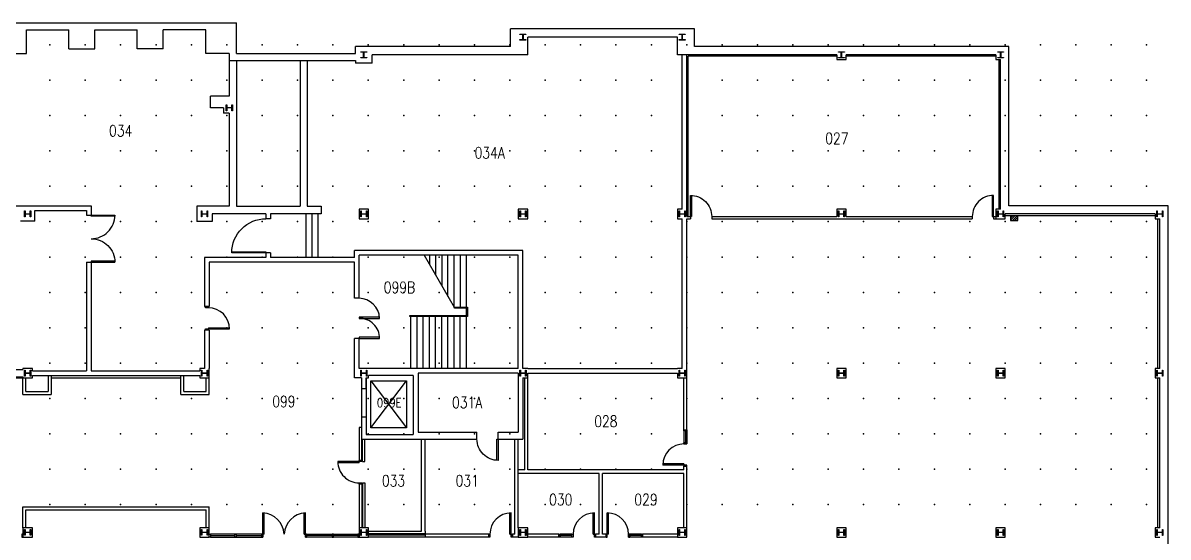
# Model space of a CAD drawing. Header units: millimetres. Extents: x 15 to 310, y 29 to 228.
# Drawn here: x 150.7 to 309.5, y 124.7 to 196 of the extents above; entities that cross this region are included whole.
import ezdxf

# ---------------------------------------------------------------- set-up
doc = ezdxf.new("R2010")
doc.units = ezdxf.units.MM
for name, color, linetype in [('A-DOOR', 2, 'Continuous'), ('A-FLOR-IDEN', 202, 'Continuous'), ('A-FLOR-STRS', 1, 'Continuous'), ('A-GLAZ', 5, 'Continuous'), ('A-WALL', 7, 'Continuous'), ('ROOM PLINE', 50, 'Continuous')]:
    doc.layers.add(name, color=color, linetype=linetype)
doc.styles.add('RomanS', font='romans.shx', dxfattribs={"width": 0.8})

# ---------------------------------------------------------------- blocks, each defined once
blk = doc.blocks.new('*U5')
blk.add_point((0, 0))
blk = doc.blocks.new('*U6')
at = {"color": 0, "linetype": 'ByBlock', "lineweight": -2, "transparency": 16777216}
for p in [(132.462, 156.992), (137.368, 156.992), (142.274, 156.992), (147.18, 156.992), (152.086, 156.992), (156.992, 156.992), (161.898, 156.992), (166.804, 156.992), (171.71, 156.992), (176.616, 156.992), (181.522, 156.992), (186.428, 156.992), (191.334, 156.992), (196.24, 156.992), (201.146, 156.992), (206.052, 156.992), (210.958, 156.992), (215.864, 156.992), (220.77, 156.992), (225.676, 156.992), (230.582, 156.992), (235.488, 156.992), (240.394, 156.992), (245.3, 156.992), (250.206, 156.992), (255.112, 156.992), (260.018, 156.992), (264.924, 156.992), (269.83, 156.992), (274.736, 156.992), (279.642, 156.992), (284.548, 156.992), (132.462, 152.086), (137.368, 152.086), (142.274, 152.086), (147.18, 152.086), (152.086, 152.086), (156.992, 152.086), (161.898, 152.086), (166.804, 152.086), (171.71, 152.086), (176.616, 152.086), (181.522, 152.086), (186.428, 152.086), (191.334, 152.086), (196.24, 152.086), (201.146, 152.086), (206.052, 152.086), (210.958, 152.086), (215.864, 152.086), (220.77, 152.086), (225.676, 152.086), (230.582, 152.086), (235.488, 152.086), (240.394, 152.086), (245.3, 152.086), (250.206, 152.086), (255.112, 152.086), (260.018, 152.086), (264.924, 152.086), (269.83, 152.086), (274.736, 152.086), (279.642, 152.086), (284.548, 152.086), (132.462, 147.18), (137.368, 147.18), (142.274, 147.18), (147.18, 147.18), (152.086, 147.18), (156.992, 147.18), (161.898, 147.18), (166.804, 147.18), (171.71, 147.18), (176.616, 147.18), (181.522, 147.18), (186.428, 147.18), (191.334, 147.18), (196.24, 147.18), (201.146, 147.18), (206.052, 147.18), (210.958, 147.18), (215.864, 147.18), (220.77, 147.18), (225.676, 147.18), (230.582, 147.18), (235.488, 147.18), (240.394, 147.18), (245.3, 147.18), (250.206, 147.18), (255.112, 147.18), (260.018, 147.18), (264.924, 147.18), (269.83, 147.18), (274.736, 147.18), (279.642, 147.18), (284.548, 147.18), (132.462, 142.274), (137.368, 142.274), (142.274, 142.274), (147.18, 142.274), (152.086, 142.274), (156.992, 142.274), (161.898, 142.274), (166.804, 142.274), (171.71, 142.274), (176.616, 142.274), (181.522, 142.274), (186.428, 142.274), (191.334, 142.274), (196.24, 142.274), (201.146, 142.274), (206.052, 142.274), (210.958, 142.274), (215.864, 142.274), (220.77, 142.274), (225.676, 142.274), (230.582, 142.274), (235.488, 142.274), (240.394, 142.274), (245.3, 142.274), (250.206, 142.274), (255.112, 142.274), (260.018, 142.274), (264.924, 142.274), (269.83, 142.274), (274.736, 142.274), (279.642, 142.274), (284.548, 142.274), (132.462, 137.368), (137.368, 137.368), (142.274, 137.368), (147.18, 137.368), (152.086, 137.368), (156.992, 137.368), (161.898, 137.368), (166.804, 137.368), (171.71, 137.368), (176.616, 137.368), (181.522, 137.368), (186.428, 137.368), (191.334, 137.368), (196.24, 137.368), (201.146, 137.368), (206.052, 137.368), (210.958, 137.368), (215.864, 137.368), (220.77, 137.368), (225.676, 137.368), (230.582, 137.368), (235.488, 137.368), (240.394, 137.368), (245.3, 137.368), (250.206, 137.368), (255.112, 137.368), (260.018, 137.368), (264.924, 137.368), (269.83, 137.368), (274.736, 137.368), (279.642, 137.368), (284.548, 137.368), (132.462, 132.462), (137.368, 132.462), (142.274, 132.462), (147.18, 132.462), (152.086, 132.462), (156.992, 132.462), (161.898, 132.462), (166.804, 132.462), (171.71, 132.462), (176.616, 132.462), (181.522, 132.462), (186.428, 132.462), (191.334, 132.462), (196.24, 132.462), (201.146, 132.462), (206.052, 132.462), (210.958, 132.462), (215.864, 132.462), (220.77, 132.462), (225.676, 132.462), (230.582, 132.462), (235.488, 132.462), (240.394, 132.462), (245.3, 132.462), (250.206, 132.462), (255.112, 132.462), (260.018, 132.462), (264.924, 132.462), (269.83, 132.462), (274.736, 132.462), (279.642, 132.462), (284.548, 132.462), (132.462, 127.556), (137.368, 127.556), (142.274, 127.556), (147.18, 127.556), (152.086, 127.556), (156.992, 127.556), (161.898, 127.556), (166.804, 127.556), (171.71, 127.556), (176.616, 127.556), (181.522, 127.556), (186.428, 127.556), (191.334, 127.556), (196.24, 127.556), (201.146, 127.556), (206.052, 127.556), (210.958, 127.556), (215.864, 127.556), (220.77, 127.556), (225.676, 127.556), (230.582, 127.556), (235.488, 127.556), (240.394, 127.556), (245.3, 127.556), (250.206, 127.556), (255.112, 127.556), (260.018, 127.556), (264.924, 127.556), (269.83, 127.556), (274.736, 127.556), (279.642, 127.556), (284.548, 127.556), (132.462, 122.65), (137.368, 122.65), (142.274, 122.65), (147.18, 122.65), (152.086, 122.65), (156.992, 122.65), (161.898, 122.65), (166.804, 122.65), (171.71, 122.65), (176.616, 122.65), (181.522, 122.65), (186.428, 122.65), (191.334, 122.65), (196.24, 122.65), (201.146, 122.65), (206.052, 122.65), (210.958, 122.65), (215.864, 122.65), (220.77, 122.65), (225.676, 122.65), (230.582, 122.65), (235.488, 122.65), (240.394, 122.65), (245.3, 122.65), (250.206, 122.65), (255.112, 122.65), (260.018, 122.65), (264.924, 122.65), (269.83, 122.65), (274.736, 122.65), (279.642, 122.65), (284.548, 122.65), (132.462, 117.744), (137.368, 117.744), (142.274, 117.744), (147.18, 117.744), (152.086, 117.744), (156.992, 117.744), (161.898, 117.744), (166.804, 117.744), (171.71, 117.744), (176.616, 117.744), (181.522, 117.744), (186.428, 117.744), (191.334, 117.744), (196.24, 117.744), (201.146, 117.744), (206.052, 117.744), (210.958, 117.744), (215.864, 117.744), (220.77, 117.744), (225.676, 117.744), (230.582, 117.744), (235.488, 117.744), (240.394, 117.744), (245.3, 117.744), (250.206, 117.744), (255.112, 117.744), (260.018, 117.744), (264.924, 117.744), (269.83, 117.744), (274.736, 117.744), (279.642, 117.744), (284.548, 117.744), (132.462, 112.838), (137.368, 112.838), (142.274, 112.838), (147.18, 112.838), (152.086, 112.838), (156.992, 112.838), (161.898, 112.838), (166.804, 112.838), (171.71, 112.838), (176.616, 112.838), (181.522, 112.838), (186.428, 112.838), (191.334, 112.838), (196.24, 112.838), (201.146, 112.838), (206.052, 112.838), (210.958, 112.838), (215.864, 112.838), (220.77, 112.838), (225.676, 112.838), (230.582, 112.838), (235.488, 112.838), (240.394, 112.838), (245.3, 112.838), (250.206, 112.838), (255.112, 112.838), (260.018, 112.838), (264.924, 112.838), (269.83, 112.838), (274.736, 112.838), (279.642, 112.838), (284.548, 112.838), (132.462, 107.932), (137.368, 107.932), (142.274, 107.932), (147.18, 107.932), (152.086, 107.932), (156.992, 107.932), (161.898, 107.932), (166.804, 107.932), (171.71, 107.932), (176.616, 107.932), (181.522, 107.932), (186.428, 107.932), (191.334, 107.932), (196.24, 107.932), (201.146, 107.932), (206.052, 107.932), (210.958, 107.932), (215.864, 107.932), (220.77, 107.932), (225.676, 107.932), (230.582, 107.932), (235.488, 107.932), (240.394, 107.932), (245.3, 107.932), (250.206, 107.932), (255.112, 107.932), (260.018, 107.932), (264.924, 107.932), (269.83, 107.932), (274.736, 107.932), (279.642, 107.932), (284.548, 107.932), (132.462, 103.026), (137.368, 103.026), (142.274, 103.026), (147.18, 103.026), (152.086, 103.026), (156.992, 103.026), (161.898, 103.026), (166.804, 103.026), (171.71, 103.026), (176.616, 103.026), (181.522, 103.026), (186.428, 103.026), (191.334, 103.026), (196.24, 103.026), (201.146, 103.026), (206.052, 103.026), (210.958, 103.026), (215.864, 103.026), (220.77, 103.026), (225.676, 103.026), (230.582, 103.026), (235.488, 103.026), (240.394, 103.026), (245.3, 103.026), (250.206, 103.026), (255.112, 103.026), (260.018, 103.026), (264.924, 103.026), (269.83, 103.026), (274.736, 103.026), (279.642, 103.026), (284.548, 103.026), (132.462, 98.12), (137.368, 98.12), (142.274, 98.12), (147.18, 98.12), (152.086, 98.12), (156.992, 98.12), (161.898, 98.12), (166.804, 98.12), (171.71, 98.12), (176.616, 98.12), (181.522, 98.12), (186.428, 98.12), (191.334, 98.12), (196.24, 98.12), (201.146, 98.12), (206.052, 98.12), (210.958, 98.12), (215.864, 98.12), (220.77, 98.12), (225.676, 98.12), (230.582, 98.12), (235.488, 98.12), (240.394, 98.12), (245.3, 98.12), (250.206, 98.12), (255.112, 98.12), (260.018, 98.12), (264.924, 98.12), (269.83, 98.12), (274.736, 98.12), (279.642, 98.12), (284.548, 98.12), (132.462, 93.214), (137.368, 93.214), (142.274, 93.214), (147.18, 93.214), (152.086, 93.214), (156.992, 93.214), (161.898, 93.214), (166.804, 93.214), (171.71, 93.214), (176.616, 93.214), (181.522, 93.214), (186.428, 93.214), (191.334, 93.214), (196.24, 93.214), (201.146, 93.214), (206.052, 93.214), (210.958, 93.214), (215.864, 93.214), (220.77, 93.214), (225.676, 93.214), (230.582, 93.214), (235.488, 93.214), (240.394, 93.214), (245.3, 93.214), (250.206, 93.214), (255.112, 93.214), (260.018, 93.214), (264.924, 93.214), (269.83, 93.214), (274.736, 93.214), (279.642, 93.214), (284.548, 93.214)]:
    blk.add_blockref('*U5', p, dxfattribs=at)

msp = doc.modelspace()

# ---------------------------------------------------------------- hatches: boundary and pattern name
at = {"layer": 'A-WALL'}
h = msp.add_hatch(dxfattribs=at)
h.set_pattern_fill('ANSI31', color=256, scale=1.63548, style=0)
h.set_pattern_definition([(45, (18.90843, -17.74527), (-0.14455737, 0.14455737), [])])
h.paths.add_polyline_path([(288.68, 168.6), (288.68, 169.25), (287.7, 169.25), (287.7, 168.6)])

# ---------------------------------------------------------------- linework, layer by layer
at = {"layer": 'A-DOOR', "linetype": 'Continuous'}
for p, q in [((163.49, 169.34), (163.49, 169.18)), ((163.49, 162.8), (163.49, 162.97))]:
    msp.add_line(p, q, dxfattribs=at)
at = {"layer": 'A-DOOR'}
for p, q in [((176.45, 153.73), (179.39, 153.73)), ((176.45, 153.73), (176.45, 153.56)), ((176.45, 153.56), (179.39, 153.56)), ((197.34, 135.16), (194.4, 135.16)), ((197.34, 135), (194.4, 135)), ((197.34, 135), (197.34, 135.16)), ((242.4, 134.84), (239.45, 134.84)), ((242.4, 134.67), (239.45, 134.67)), ((242.4, 134.84), (242.4, 134.67)), ((184.01, 125.1), (184.01, 128.05)), ((184.17, 125.1), (184.17, 128.05)), ((189.73, 125.1), (189.73, 128.05)), ((189.9, 125.1), (189.9, 128.05)), ((218.27, 125.1), (218.27, 128.05)), ((218.44, 125.1), (218.44, 128.05)), ((229.8, 125.1), (229.8, 128.05)), ((229.97, 125.1), (229.97, 128.05)), ((231.77, 125.1), (231.77, 128.05)), ((231.93, 125.1), (231.93, 128.05)), ((184.17, 125.1), (184.01, 125.1)), ((189.73, 125.1), (189.9, 125.1)), ((218.27, 125.1), (218.44, 125.1)), ((229.8, 125.1), (229.97, 125.1)), ((231.93, 125.1), (231.77, 125.1))]:
    msp.add_line(p, q, dxfattribs=at)
for points in [[(243.46, 172.09), (243.46, 169.15), (243.3, 169.15), (243.3, 172.09, -0.414648), (246.24, 169.15, -0.414648)], [(285.16, 172.09), (285.16, 169.15), (285.33, 169.15), (285.33, 172.09, 0.4143), (282.38, 169.15, 0.4143)], [(179.68, 164.27), (184.42, 164.27), (184.42, 164.11), (179.68, 164.11, -0.4143), (184.42, 168.85, -0.4143)], [(200.2, 155.2), (197.34, 155.2), (197.34, 155.03), (200.2, 155.03, 0.392251), (197.34, 157.81, 0.4143)], [(200.2, 152.42), (197.34, 152.42), (197.34, 152.25), (200.2, 152.25, 0.420524), (197.34, 155.03, 0.4143)], [(216.47, 135.33), (216.47, 138.27), (216.64, 138.27), (216.64, 135.33, -0.4143), (213.69, 138.27, -0.4143)]]:
    msp.add_lwpolyline(points, format="xyb", dxfattribs=at)
at = {"layer": 'A-DOOR', "flags": 128}
for points in [[(163.49, 169.18), (160.21, 169.18), (160.21, 169.34), (163.49, 169.34)], [(163.49, 162.97), (160.21, 162.97), (160.21, 162.8), (163.49, 162.8)]]:
    msp.add_lwpolyline(points, dxfattribs=at)
at = {"layer": 'A-DOOR'}
for points in [[(176.45, 156.67), (176.45, 156.51), (176.04, 156.51), (176.04, 156.67)], [(176.45, 153.56), (176.45, 153.4), (176.04, 153.4), (176.04, 153.56)], [(242.4, 137.78), (242.4, 137.62), (242.81, 137.62), (242.81, 137.78)], [(197.34, 135.16), (197.34, 135.33), (197.75, 135.33), (197.75, 135.16)], [(242.4, 134.67), (242.4, 134.51), (242.81, 134.51), (242.81, 134.67)], [(197.34, 132.05), (197.34, 132.22), (197.75, 132.22), (197.75, 132.05)], [(184.01, 125.1), (183.85, 125.1), (183.85, 124.7), (184.01, 124.7)], [(189.9, 125.1), (190.06, 125.1), (190.06, 124.69), (189.9, 124.69)], [(215.33, 125.1), (215.49, 125.1), (215.49, 124.69), (215.33, 124.69)], [(218.44, 125.1), (218.6, 125.1), (218.6, 124.69), (218.44, 124.69)], [(226.86, 125.1), (227.02, 125.1), (227.02, 124.69), (226.86, 124.69)], [(229.97, 125.1), (230.13, 125.1), (230.13, 124.69), (229.97, 124.69)], [(231.77, 125.1), (231.6, 125.1), (231.6, 124.69), (231.77, 124.69)], [(234.87, 125.1), (234.71, 125.1), (234.71, 124.69), (234.87, 124.69)]]:
    msp.add_lwpolyline(points, close=True, dxfattribs=at)
for centre, radius, start, end in [((160.21, 169.34), 3.27, 269.9828, 359.9998), ((176.45, 153.56), 2.94, 359.9998, 89.9998), ((242.4, 134.67), 2.94, 89.9998, 179.9998), ((197.34, 135.16), 2.94, 179.9998, 269.9998), ((183.8, 124.89), 3.17, 3.8947, 86.1048), ((190.11, 124.89), 3.17, 93.8947, 176.1048), ((218.44, 125.1), 2.94, 89.9998, 179.9998), ((229.97, 125.1), 2.94, 89.9998, 179.9998), ((231.77, 125.1), 2.94, 359.9998, 89.9998)]:
    msp.add_arc(centre, radius, start, end, dxfattribs=at)
at = {"layer": 'A-DOOR', "extrusion": (0, 0, -1)}
msp.add_arc((-160.21, 162.8), 3.27, 89.9832, 180.0002, dxfattribs=at)
at = {"layer": 'A-FLOR-STRS'}
for p, q in [((189.98, 169.51), (189.98, 163.46)), ((190.8, 169.51), (190.8, 163.46)), ((191.62, 169.51), (191.62, 163.46)), ((206.36, 163.78), (210.51, 156.59)), ((207.1, 163.78), (207.1, 162.5)), ((207.95, 163.78), (207.95, 161.02)), ((208.8, 163.78), (208.8, 159.54)), ((209.66, 158.07), (209.66, 163.78)), ((210.51, 156.59), (210.51, 163.78)), ((211.36, 163.78), (211.36, 156.59)), ((212.22, 156.59), (212.22, 163.78)), ((204.54, 148.08), (204.54, 155.28)), ((205.39, 148.08), (205.39, 155.28)), ((206.24, 148.08), (206.24, 155.28)), ((207.1, 148.08), (207.1, 155.28)), ((207.95, 148.08), (207.95, 155.28)), ((208.8, 148.08), (208.8, 155.28)), ((209.66, 148.08), (209.66, 155.28)), ((210.51, 148.08), (210.51, 155.28)), ((211.36, 148.08), (211.36, 155.28)), ((212.22, 148.08), (212.22, 155.28)), ((198.97, 146.37), (203.91, 139.84)), ((198.97, 139.84), (203.91, 146.37))]:
    msp.add_line(p, q, dxfattribs=at)
for points in [[(204.37, 155.28), (204.37, 155.44), (212.22, 155.44), (212.22, 156.42), (210.61, 156.42), (210.51, 156.59), (212.39, 156.59), (212.39, 155.28)], [(198.97, 146.37), (203.91, 146.37), (203.91, 139.84), (198.97, 139.84)]]:
    msp.add_lwpolyline(points, close=True, dxfattribs=at)
at = {"layer": 'A-GLAZ'}
for p, q in [((242.4, 139.41), (242.4, 137.78)), ((242.6, 139.41), (242.6, 137.78)), ((242.81, 139.41), (242.81, 137.78)), ((183.85, 125.1), (176.73, 125.1)), ((176.73, 124.9), (180.13, 124.9)), ((176.73, 124.7), (183.85, 124.7)), ((180.29, 124.9), (183.85, 124.9)), ((190.06, 125.1), (197.18, 125.1)), ((193.62, 124.9), (190.06, 124.9)), ((197.18, 124.69), (190.06, 124.69)), ((197.18, 124.9), (193.78, 124.9)), ((226.86, 125.1), (225.22, 125.1)), ((226.86, 124.9), (225.22, 124.9)), ((226.86, 124.69), (225.22, 124.69)), ((236.51, 125.1), (234.87, 125.1)), ((236.51, 124.9), (234.87, 124.9)), ((236.51, 124.69), (234.87, 124.69))]:
    msp.add_line(p, q, dxfattribs=at)
for points in [[(242.4, 139.41), (242.4, 139.58), (242.81, 139.58), (242.81, 139.41)], [(242.4, 137.62), (242.4, 137.78), (242.81, 137.78), (242.81, 137.62)], [(150.73, 125.1), (150.56, 125.1), (150.56, 124.7), (150.73, 124.7)], [(176.73, 124.7), (176.57, 124.7), (176.57, 125.1), (176.73, 125.1)], [(180.29, 124.7), (180.13, 124.7), (180.13, 125.1), (180.29, 125.1)], [(184.01, 124.7), (183.85, 124.7), (183.85, 125.1), (184.01, 125.1)], [(189.9, 124.69), (190.06, 124.69), (190.06, 125.1), (189.9, 125.1)], [(193.62, 124.69), (193.78, 124.69), (193.78, 125.1), (193.62, 125.1)], [(197.18, 124.69), (197.34, 124.69), (197.34, 125.1), (197.18, 125.1)], [(225.06, 125.1), (225.22, 125.1), (225.22, 124.69), (225.06, 124.69)], [(226.86, 125.1), (227.02, 125.1), (227.02, 124.69), (226.86, 124.69)], [(234.71, 125.1), (234.87, 125.1), (234.87, 124.69), (234.71, 124.69)], [(236.51, 125.1), (236.67, 125.1), (236.67, 124.69), (236.51, 124.69)]]:
    msp.add_lwpolyline(points, close=True, dxfattribs=at)
at = {"layer": 'A-WALL'}
for p, q in [((146.97, 196), (180.33, 196)), ((180.33, 191.75), (180.33, 196)), ((151.22, 191.75), (151.22, 195.02)), ((151.22, 195.02), (157.11, 195.02)), ((157.11, 192.4), (157.11, 195.02)), ((160.7, 192.4), (160.7, 195.02)), ((160.7, 195.02), (166.59, 195.02)), ((166.59, 192.4), (166.59, 195.02)), ((170.19, 192.4), (170.19, 195.02)), ((176.08, 195.02), (170.19, 195.02)), ((176.08, 191.75), (176.08, 195.02)), ((218.36, 192.73), (218.36, 195.18)), ((243.87, 195.18), (218.36, 195.18)), ((220.73, 191.59), (220.73, 194.04)), ((241.5, 194.04), (220.73, 194.04)), ((241.5, 191.59), (241.5, 194.04)), ((243.87, 192.73), (243.87, 195.18)), ((157.11, 192.4), (160.7, 192.4)), ((170.19, 192.4), (166.59, 192.4)), ((218.36, 192.73), (196.85, 192.73)), ((196.85, 191.75), (196.85, 192.73)), ((287.45, 192.73), (243.87, 192.73)), ((287.45, 170.65), (287.45, 192.73)), ((147.95, 191.75), (151.22, 191.75)), ((179.35, 191.75), (176.08, 191.75)), ((179.35, 191.75), (179.35, 190.77)), ((179.35, 190.77), (196.85, 190.77)), ((179.35, 190.77), (179.35, 185.86)), ((180.33, 191.75), (196.85, 191.75)), ((180.33, 190.77), (180.33, 170.57)), ((189.16, 190.77), (189.16, 170.57)), ((190.14, 190.77), (190.14, 170.57)), ((196.85, 190.77), (196.85, 190.44)), ((220.73, 191.59), (199.14, 191.59)), ((199.14, 190.44), (199.14, 191.59)), ((263.58, 191.59), (241.5, 191.59)), ((242.15, 170.16), (242.15, 191.59)), ((242.81, 169.15), (242.81, 191.59)), ((263.58, 191.4), (242.99, 191.4)), ((242.99, 169.15), (242.99, 191.4)), ((285.66, 191.59), (264.88, 191.59)), ((285.66, 191.4), (264.88, 191.4)), ((286.13, 170.16), (286.13, 190.93)), ((286.31, 170.16), (286.31, 190.93)), ((199.14, 190.44), (196.85, 190.44)), ((179.35, 185.86), (176.73, 185.86)), ((176.73, 184.23), (176.73, 185.86)), ((178.53, 184.23), (176.73, 184.23)), ((178.53, 184.23), (178.53, 183.49)), ((179.35, 183.49), (178.53, 183.49)), ((179.35, 183.49), (179.35, 170.57)), ((147.95, 170.65), (160.21, 170.65)), ((152.36, 170), (159.56, 170)), ((152.36, 168.53), (152.36, 170)), ((159.56, 170), (159.56, 169.34)), ((160.21, 170.65), (160.21, 169.34)), ((179.35, 170.57), (174.85, 170.57)), ((174.85, 170.57), (174.85, 168.44)), ((180.33, 170.57), (189.16, 170.57)), ((190.14, 170.57), (192.11, 170.57)), ((192.11, 170.57), (192.11, 169.51)), ((309.53, 170.65), (287.45, 170.65)), ((309.53, 57.97), (309.53, 170.65)), ((152.36, 168.53), (150.4, 168.53)), ((159.56, 169.34), (160.21, 169.34)), ((176.98, 168.44), (174.85, 168.44)), ((176.98, 169.51), (176.98, 168.44)), ((184.42, 169.51), (176.98, 169.51)), ((184.42, 169.51), (184.42, 168.85)), ((185.07, 168.85), (184.42, 168.85)), ((192.11, 169.51), (185.07, 169.51)), ((185.07, 169.51), (185.07, 168.85)), ((242.15, 148.08), (242.15, 168.85)), ((242.81, 169.15), (243.3, 169.15)), ((242.81, 148.08), (242.81, 168.85)), ((242.81, 168.85), (243.3, 168.85)), ((243.3, 169.15), (243.3, 168.85)), ((246.24, 169.15), (263.58, 169.15)), ((246.24, 169.15), (246.24, 168.85)), ((246.24, 168.85), (282.38, 168.85)), ((264.88, 169.15), (282.38, 169.15)), ((282.38, 169.15), (282.38, 168.85)), ((285.33, 169.15), (285.66, 169.15)), ((285.33, 169.15), (285.33, 168.85)), ((285.33, 168.85), (285.66, 168.85)), ((307.73, 169.51), (286.96, 169.51)), ((307.73, 169.25), (286.96, 169.25)), ((308.13, 148.08), (308.13, 168.85)), ((308.39, 148.08), (308.39, 168.85)), ((184.42, 164.11), (184.42, 163.46)), ((185.07, 164.11), (184.42, 164.11)), ((185.07, 164.11), (185.07, 163.46)), ((220.07, 164.44), (196.69, 164.44)), ((196.69, 163.46), (196.69, 164.44)), ((219.42, 163.78), (197.34, 163.78)), ((197.34, 157.81), (197.34, 163.78)), ((219.42, 148.08), (219.42, 163.78)), ((220.07, 148.08), (220.07, 164.44)), ((159.56, 162.8), (159.56, 147.76)), ((159.56, 162.8), (160.21, 162.8)), ((160.21, 162.8), (160.21, 147.76)), ((175.91, 163.46), (175.91, 156.67)), ((184.42, 163.46), (175.91, 163.46)), ((176.57, 162.8), (176.57, 156.67)), ((196.69, 162.8), (176.57, 162.8)), ((196.69, 163.46), (185.07, 163.46)), ((196.69, 157.81), (196.69, 162.8)), ((197.34, 157.81), (196.69, 157.81)), ((176.57, 156.67), (175.91, 156.67)), ((175.91, 153.4), (175.91, 148.08)), ((176.57, 153.4), (175.91, 153.4)), ((176.57, 153.4), (176.57, 148.08)), ((196.69, 146.77), (196.69, 152.25)), ((197.34, 152.25), (196.69, 152.25)), ((197.34, 148.08), (197.34, 152.25)), ((134.54, 147.92), (150.73, 147.92)), ((152.04, 147.76), (159.56, 147.76)), ((160.21, 147.76), (175.26, 147.76)), ((219.42, 148.08), (198.65, 148.08)), ((220.73, 148.08), (241.5, 148.08)), ((134.54, 146.94), (150.73, 146.94)), ((134.54, 146.77), (150.73, 146.77)), ((150.73, 144.48), (150.73, 146.77)), ((151.14, 144.89), (151.14, 146.77)), ((152.04, 147.1), (175.26, 147.1)), ((154.24, 147.1), (154.24, 144.89)), ((154.65, 147.1), (154.65, 144.48)), ((154.65, 146.77), (172.64, 146.77)), ((172.64, 144.48), (172.64, 147.1)), ((173.05, 144.89), (173.05, 147.1)), ((176.16, 144.89), (176.16, 146.77)), ((176.57, 144.48), (176.57, 146.77)), ((197.67, 146.77), (196.69, 146.77)), ((197.67, 146.77), (197.67, 138.27)), ((198.32, 146.77), (198.32, 138.92)), ((204.86, 147.1), (198.65, 147.1)), ((204.86, 147.1), (204.86, 138.92)), ((219.42, 147.43), (205.52, 147.43)), ((205.52, 147.43), (205.52, 139.25)), ((219.42, 146.77), (219.42, 139.25)), ((220.07, 146.77), (220.07, 138.27)), ((220.32, 134.02), (220.32, 146.77)), ((220.73, 147.43), (241.5, 147.43)), ((220.73, 134.02), (220.73, 146.77)), ((242.4, 139.58), (242.4, 146.77)), ((242.81, 139.58), (242.81, 146.77)), ((308.13, 126), (308.13, 146.77)), ((308.39, 126), (308.39, 146.77)), ((151.14, 144.89), (154.24, 144.89)), ((173.05, 144.89), (176.16, 144.89)), ((197.67, 145.3), (198.32, 145.3)), ((150.73, 144.48), (154.65, 144.48)), ((172.64, 144.48), (176.57, 144.48)), ((197.67, 141.38), (198.32, 141.38)), ((197.34, 139.91), (197.34, 135.33)), ((197.67, 139.91), (197.34, 139.91)), ((197.67, 138.27), (213.69, 138.27)), ((197.75, 135.33), (197.75, 138.27)), ((197.75, 138.27), (197.75, 135.33)), ((197.83, 135.16), (197.83, 138.27)), ((198.16, 135.16), (198.16, 138.27)), ((198.32, 138.92), (204.86, 138.92)), ((205.52, 139.25), (213.69, 139.25)), ((206.01, 125.51), (206.01, 138.27)), ((206.5, 125.51), (206.5, 138.27)), ((213.69, 138.27), (213.69, 139.25)), ((216.64, 138.27), (216.64, 139.25)), ((216.64, 139.25), (219.42, 139.25)), ((216.64, 138.27), (220.07, 138.27)), ((218.93, 125.1), (218.93, 138.27)), ((219.42, 126), (219.42, 138.27)), ((242.4, 139.58), (242.81, 139.58)), ((197.75, 135.33), (197.34, 135.33)), ((197.83, 135.16), (198.16, 135.16)), ((197.83, 135.16), (198.16, 135.16)), ((220.32, 134.02), (219.42, 134.02)), ((230.62, 133.53), (219.42, 133.53)), ((242.4, 134.02), (220.73, 134.02)), ((230.62, 125.1), (230.62, 133.53)), ((242.4, 133.53), (231.11, 133.53)), ((231.11, 125.1), (231.11, 133.53)), ((242.81, 134.51), (242.4, 134.51)), ((242.4, 134.02), (242.4, 134.51)), ((242.4, 126), (242.4, 133.53)), ((242.81, 126), (242.81, 134.51)), ((197.34, 132.05), (197.34, 126)), ((197.75, 132.05), (197.34, 132.05)), ((197.75, 132.05), (197.75, 126)), ((197.83, 132.22), (197.83, 126)), ((197.83, 132.22), (198.16, 132.22)), ((197.83, 132.22), (198.16, 132.22)), ((198.16, 132.22), (198.16, 126)), ((150.73, 128.87), (176.57, 128.87)), ((150.73, 126), (150.73, 128.87)), ((176.57, 126), (176.57, 128.87)), ((151.14, 126), (151.14, 128.46)), ((151.14, 128.46), (176.16, 128.46)), ((176.16, 126), (176.16, 128.46)), ((198.65, 125.51), (206.01, 125.51)), ((206.5, 125.51), (206.5, 124.69)), ((198.65, 125.19), (206.5, 125.19)), ((206.5, 124.96), (198.65, 124.96)), ((206.5, 124.69), (198.65, 124.69)), ((215.33, 125.1), (206.5, 125.1)), ((215.33, 124.69), (206.5, 124.69)), ((215.33, 124.69), (215.33, 125.1)), ((218.93, 125.1), (218.6, 125.1)), ((218.6, 124.69), (218.6, 125.1)), ((219.42, 124.69), (218.6, 124.69)), ((225.06, 125.1), (220.73, 125.1)), ((225.06, 124.69), (220.73, 124.69)), ((225.06, 125.1), (225.06, 124.69)), ((230.62, 125.1), (230.13, 125.1)), ((230.13, 124.69), (230.13, 125.1)), ((231.6, 124.69), (230.13, 124.69)), ((231.6, 125.1), (231.11, 125.1)), ((231.6, 124.69), (231.6, 125.1)), ((241.5, 125.1), (236.67, 125.1)), ((236.67, 125.1), (236.67, 124.69)), ((241.5, 124.69), (236.67, 124.69))]:
    msp.add_line(p, q, dxfattribs=at)
for points in [[(220.49, 193.62), (219.66, 193.62), (219.66, 193.68), (220, 193.68, 0.414214), (220.05, 193.73), (220.05, 194.35, 0.414214), (220, 194.4), (219.66, 194.4), (219.66, 194.46), (220.49, 194.46), (220.49, 194.4), (220.14, 194.4, 0.414214), (220.09, 194.35), (220.09, 193.73, 0.414214), (220.14, 193.68), (220.49, 193.68)], [(242.57, 193.62), (241.74, 193.62), (241.74, 193.68), (242.08, 193.68, 0.414214), (242.13, 193.73), (242.13, 194.35, 0.414214), (242.08, 194.4), (241.74, 194.4), (241.74, 194.46), (242.57, 194.46), (242.57, 194.4), (242.22, 194.4, 0.414214), (242.17, 194.35), (242.17, 193.73, 0.414214), (242.22, 193.68), (242.57, 193.68)], [(198.41, 191.16), (197.58, 191.16), (197.58, 191.22), (197.92, 191.22, 0.414214), (197.97, 191.27), (197.97, 191.9, 0.414214), (197.92, 191.95), (197.58, 191.95), (197.58, 192.01), (198.41, 192.01), (198.41, 191.95), (198.07, 191.95, 0.414214), (198.01, 191.9), (198.01, 191.27, 0.414214), (198.07, 191.22), (198.41, 191.22)], [(264.64, 191.16), (263.82, 191.16), (263.82, 191.22), (264.16, 191.22, 0.414214), (264.21, 191.27), (264.21, 191.9, 0.414214), (264.16, 191.95), (263.82, 191.95), (263.82, 192.01), (264.64, 192.01), (264.64, 191.95), (264.3, 191.95, 0.414214), (264.25, 191.9), (264.25, 191.27, 0.414214), (264.3, 191.22), (264.64, 191.22)], [(286.72, 191.16), (285.9, 191.16), (285.9, 191.22), (286.24, 191.22, 0.414214), (286.29, 191.27), (286.29, 191.9, 0.414214), (286.24, 191.95), (285.9, 191.95), (285.9, 192.01), (286.72, 192.01), (286.72, 191.95), (286.38, 191.95, 0.414214), (286.33, 191.9), (286.33, 191.27, 0.414214), (286.38, 191.22), (286.72, 191.22)], [(178.93, 183.81), (178.93, 184.64), (178.99, 184.64), (178.99, 184.3, 0.414214), (179.04, 184.25), (179.66, 184.25, 0.414214), (179.71, 184.3), (179.71, 184.64), (179.77, 184.64), (179.77, 183.81), (179.71, 183.81), (179.71, 184.16, 0.414214), (179.66, 184.21), (179.04, 184.21, 0.414214), (178.99, 184.16), (178.99, 183.81)], [(150.96, 169.09), (150.96, 169.92), (151.02, 169.92), (151.02, 169.58, 0.414214), (151.07, 169.53), (151.69, 169.53, 0.414214), (151.75, 169.58), (151.75, 169.92), (151.81, 169.92), (151.81, 169.09), (151.75, 169.09), (151.75, 169.44, 0.414214), (151.69, 169.49), (151.07, 169.49, 0.414214), (151.02, 169.44), (151.02, 169.09)], [(175.49, 169.09), (175.49, 169.92), (175.55, 169.92), (175.55, 169.58, 0.414214), (175.6, 169.53), (176.23, 169.53, 0.414214), (176.28, 169.58), (176.28, 169.92), (176.34, 169.92), (176.34, 169.09), (176.28, 169.09), (176.28, 169.44, 0.414214), (176.23, 169.49), (175.6, 169.49, 0.414214), (175.55, 169.44), (175.55, 169.09)], [(197.57, 169.09), (197.57, 169.92), (197.63, 169.92), (197.63, 169.58, 0.414214), (197.68, 169.53), (198.31, 169.53, 0.414214), (198.36, 169.58), (198.36, 169.92), (198.42, 169.92), (198.42, 169.09), (198.36, 169.09), (198.36, 169.44, 0.414214), (198.31, 169.49), (197.68, 169.49, 0.414214), (197.63, 169.44), (197.63, 169.09)], [(219.65, 169.09), (219.65, 169.92), (219.71, 169.92), (219.71, 169.58, 0.414214), (219.76, 169.53), (220.38, 169.53, 0.414214), (220.44, 169.58), (220.44, 169.92), (220.5, 169.92), (220.5, 169.09), (220.44, 169.09), (220.44, 169.44, 0.414214), (220.38, 169.49), (219.76, 169.49, 0.414214), (219.71, 169.44), (219.71, 169.09)], [(241.73, 169.09), (241.73, 169.92), (241.79, 169.92), (241.79, 169.58, 0.414214), (241.84, 169.53), (242.46, 169.53, 0.414214), (242.51, 169.58), (242.51, 169.92), (242.58, 169.92), (242.58, 169.09), (242.51, 169.09), (242.51, 169.44, 0.414214), (242.46, 169.49), (241.84, 169.49, 0.414214), (241.79, 169.44), (241.79, 169.09)], [(263.81, 169.09), (263.81, 169.92), (263.87, 169.92), (263.87, 169.58, 0.414214), (263.92, 169.53), (264.54, 169.53, 0.414214), (264.59, 169.58), (264.59, 169.92), (264.65, 169.92), (264.65, 169.09), (264.59, 169.09), (264.59, 169.44, 0.414214), (264.54, 169.49), (263.92, 169.49, 0.414214), (263.87, 169.44), (263.87, 169.09)], [(285.89, 169.09), (285.89, 169.92), (285.95, 169.92), (285.95, 169.58, 0.414214), (286, 169.53), (286.62, 169.53, 0.414214), (286.67, 169.58), (286.67, 169.92), (286.73, 169.92), (286.73, 169.09), (286.67, 169.09), (286.67, 169.44, 0.414214), (286.62, 169.49), (286, 169.49, 0.414214), (285.95, 169.44), (285.95, 169.09)], [(307.96, 169.09), (307.96, 169.92), (308.03, 169.92), (308.03, 169.58, 0.414214), (308.08, 169.53), (308.7, 169.53, 0.414214), (308.75, 169.58), (308.75, 169.92), (308.81, 169.92), (308.81, 169.09), (308.75, 169.09), (308.75, 169.44, 0.414214), (308.7, 169.49), (308.08, 169.49, 0.414214), (308.03, 169.44), (308.03, 169.09)], [(150.96, 147.01), (150.96, 147.84), (151.02, 147.84), (151.02, 147.5, 0.414214), (151.07, 147.45), (151.69, 147.45, 0.414214), (151.75, 147.5), (151.75, 147.84), (151.81, 147.84), (151.81, 147.01), (151.75, 147.01), (151.75, 147.36, 0.414214), (151.69, 147.41), (151.07, 147.41, 0.414214), (151.02, 147.36), (151.02, 147.01)], [(175.49, 147.01), (175.49, 147.84), (175.55, 147.84), (175.55, 147.5, 0.414214), (175.6, 147.45), (176.23, 147.45, 0.414214), (176.28, 147.5), (176.28, 147.84), (176.34, 147.84), (176.34, 147.01), (176.28, 147.01), (176.28, 147.36, 0.414214), (176.23, 147.41), (175.6, 147.41, 0.414214), (175.55, 147.36), (175.55, 147.01)], [(197.57, 147.01), (197.57, 147.84), (197.63, 147.84), (197.63, 147.5, 0.414214), (197.68, 147.45), (198.31, 147.45, 0.414214), (198.36, 147.5), (198.36, 147.84), (198.42, 147.84), (198.42, 147.01), (198.36, 147.01), (198.36, 147.36, 0.414214), (198.31, 147.41), (197.68, 147.41, 0.414214), (197.63, 147.36), (197.63, 147.01)], [(219.65, 147.01), (219.65, 147.84), (219.71, 147.84), (219.71, 147.5, 0.414214), (219.76, 147.45), (220.38, 147.45, 0.414214), (220.44, 147.5), (220.44, 147.84), (220.5, 147.84), (220.5, 147.01), (220.44, 147.01), (220.44, 147.36, 0.414214), (220.38, 147.41), (219.76, 147.41, 0.414214), (219.71, 147.36), (219.71, 147.01)], [(241.73, 147.01), (241.73, 147.84), (241.79, 147.84), (241.79, 147.5, 0.414214), (241.84, 147.45), (242.46, 147.45, 0.414214), (242.51, 147.5), (242.51, 147.84), (242.58, 147.84), (242.58, 147.01), (242.51, 147.01), (242.51, 147.36, 0.414214), (242.46, 147.41), (241.84, 147.41, 0.414214), (241.79, 147.36), (241.79, 147.01)], [(263.81, 147.01), (263.81, 147.84), (263.87, 147.84), (263.87, 147.5, 0.414214), (263.92, 147.45), (264.54, 147.45, 0.414214), (264.59, 147.5), (264.59, 147.84), (264.65, 147.84), (264.65, 147.01), (264.59, 147.01), (264.59, 147.36, 0.414214), (264.54, 147.41), (263.92, 147.41, 0.414214), (263.87, 147.36), (263.87, 147.01)], [(285.89, 147.01), (285.89, 147.84), (285.95, 147.84), (285.95, 147.5, 0.414214), (286, 147.45), (286.62, 147.45, 0.414214), (286.67, 147.5), (286.67, 147.84), (286.73, 147.84), (286.73, 147.01), (286.67, 147.01), (286.67, 147.36, 0.414214), (286.62, 147.41), (286, 147.41, 0.414214), (285.95, 147.36), (285.95, 147.01)], [(307.96, 147.01), (307.96, 147.84), (308.03, 147.84), (308.03, 147.5, 0.414214), (308.08, 147.45), (308.7, 147.45, 0.414214), (308.75, 147.5), (308.75, 147.84), (308.81, 147.84), (308.81, 147.01), (308.75, 147.01), (308.75, 147.36, 0.414214), (308.7, 147.41), (308.08, 147.41, 0.414214), (308.03, 147.36), (308.03, 147.01)], [(150.96, 124.94), (150.96, 125.76), (151.02, 125.76), (151.02, 125.42, 0.414214), (151.07, 125.37), (151.69, 125.37, 0.414214), (151.75, 125.42), (151.75, 125.76), (151.81, 125.76), (151.81, 124.94), (151.75, 124.94), (151.75, 125.28, 0.414214), (151.69, 125.33), (151.07, 125.33, 0.414214), (151.02, 125.28), (151.02, 124.94)], [(175.49, 124.94), (175.49, 125.76), (175.55, 125.76), (175.55, 125.42, 0.414214), (175.6, 125.37), (176.23, 125.37, 0.414214), (176.28, 125.42), (176.28, 125.76), (176.34, 125.76), (176.34, 124.94), (176.28, 124.94), (176.28, 125.28, 0.414214), (176.23, 125.33), (175.6, 125.33, 0.414214), (175.55, 125.28), (175.55, 124.94)], [(197.57, 124.93), (197.57, 125.76), (197.63, 125.76), (197.63, 125.42, 0.414214), (197.68, 125.37), (198.31, 125.37, 0.414214), (198.36, 125.42), (198.36, 125.76), (198.42, 125.76), (198.42, 124.93), (198.36, 124.93), (198.36, 125.28, 0.414214), (198.31, 125.33), (197.68, 125.33, 0.414214), (197.63, 125.28), (197.63, 124.93)], [(219.65, 124.93), (219.65, 125.76), (219.71, 125.76), (219.71, 125.42, 0.414214), (219.76, 125.37), (220.38, 125.37, 0.414214), (220.44, 125.42), (220.44, 125.76), (220.5, 125.76), (220.5, 124.93), (220.44, 124.93), (220.44, 125.28, 0.414214), (220.38, 125.33), (219.76, 125.33, 0.414214), (219.71, 125.28), (219.71, 124.93)], [(241.73, 124.93), (241.73, 125.76), (241.79, 125.76), (241.79, 125.42, 0.414214), (241.84, 125.37), (242.46, 125.37, 0.414214), (242.51, 125.42), (242.51, 125.76), (242.58, 125.76), (242.58, 124.93), (242.51, 124.93), (242.51, 125.28, 0.414214), (242.46, 125.33), (241.84, 125.33, 0.414214), (241.79, 125.28), (241.79, 124.93)], [(263.81, 124.93), (263.81, 125.76), (263.87, 125.76), (263.87, 125.42, 0.414214), (263.92, 125.37), (264.54, 125.37, 0.414214), (264.59, 125.42), (264.59, 125.76), (264.65, 125.76), (264.65, 124.93), (264.59, 124.93), (264.59, 125.28, 0.414214), (264.54, 125.33), (263.92, 125.33, 0.414214), (263.87, 125.28), (263.87, 124.93)], [(285.89, 124.93), (285.89, 125.76), (285.95, 125.76), (285.95, 125.42, 0.414214), (286, 125.37), (286.62, 125.37, 0.414214), (286.67, 125.42), (286.67, 125.76), (286.73, 125.76), (286.73, 124.93), (286.67, 124.93), (286.67, 125.28, 0.414214), (286.62, 125.33), (286, 125.33, 0.414214), (285.95, 125.28), (285.95, 124.93)], [(307.96, 124.93), (307.96, 125.76), (308.03, 125.76), (308.03, 125.42, 0.414214), (308.08, 125.37), (308.7, 125.37, 0.414214), (308.75, 125.42), (308.75, 125.76), (308.81, 125.76), (308.81, 124.93), (308.75, 124.93), (308.75, 125.28, 0.414214), (308.7, 125.33), (308.08, 125.33, 0.414214), (308.03, 125.28), (308.03, 124.93)]]:
    msp.add_lwpolyline(points, format="xyb", close=True, dxfattribs=at)
for points in [[(263.58, 191.59), (263.58, 190.93), (264.88, 190.93), (264.88, 191.59)], [(285.66, 191.59), (285.66, 190.93), (286.31, 190.93)], [(242.15, 170.16), (241.5, 170.16), (241.5, 168.85), (242.15, 168.85)], [(264.88, 169.15), (264.88, 170.16), (263.58, 170.16), (263.58, 169.15)], [(286.31, 170.16), (285.66, 170.16), (285.66, 168.85), (286.96, 168.85), (286.96, 169.51)], [(307.73, 169.51), (307.73, 168.85), (308.39, 168.85)], [(152.04, 147.76), (152.04, 148.08), (150.73, 148.08), (150.73, 147.92)], [(175.26, 147.1), (175.26, 146.77), (176.57, 146.77), (176.57, 148.08)], [(175.91, 148.08), (175.26, 148.08), (175.26, 147.76)], [(198.65, 148.08), (197.34, 148.08), (197.34, 148.08), (197.34, 148.08)], [(220.73, 148.08), (220.07, 148.08)], [(241.5, 147.43), (241.5, 146.77), (242.81, 146.77), (242.81, 148.08)], [(242.15, 148.08), (241.5, 148.08)], [(308.39, 148.08), (307.73, 148.08), (307.73, 146.77), (308.39, 146.77)], [(150.73, 146.94), (150.73, 146.77), (152.04, 146.77), (152.04, 147.1)], [(198.32, 146.77), (198.65, 146.77), (198.65, 147.1)], [(219.42, 147.43), (219.42, 146.77)], [(220.07, 146.77), (220.73, 146.77), (220.73, 147.43)], [(308.39, 126), (307.73, 126), (307.73, 124.69), (308.39, 124.69)]]:
    msp.add_lwpolyline(points, dxfattribs=at)
for points in [[(197.34, 168.85), (198.65, 168.85), (198.65, 170.16), (197.34, 170.16)], [(219.42, 168.85), (220.73, 168.85), (220.73, 170.16), (219.42, 170.16)], [(288.68, 168.6), (288.68, 169.25), (287.7, 169.25), (287.7, 168.6)], [(263.58, 146.77), (264.88, 146.77), (264.88, 148.08), (263.58, 148.08)], [(285.66, 146.77), (286.96, 146.77), (286.96, 148.08), (285.66, 148.08)], [(150.73, 124.7), (152.04, 124.7), (152.04, 126), (150.73, 126)], [(175.26, 124.7), (176.57, 124.7), (176.57, 126), (175.26, 126)], [(197.34, 124.69), (198.65, 124.69), (198.65, 126), (197.34, 126)], [(219.42, 124.69), (220.73, 124.69), (220.73, 126), (219.42, 126)], [(241.5, 124.69), (242.81, 124.69), (242.81, 126), (241.5, 126)], [(263.58, 124.69), (264.88, 124.69), (264.88, 126), (263.58, 126)], [(285.66, 124.69), (286.96, 124.69), (286.96, 126), (285.66, 126)]]:
    msp.add_lwpolyline(points, close=True, dxfattribs=at)
at = {"layer": 'ROOM PLINE', "linetype": 'Continuous'}
msp.add_line((198.32, 145.3), (198.32, 146.77), dxfattribs=at)

# ---------------------------------------------------------------- block references
msp.add_blockref('*U6', (22.01, 35.98))

# ---------------------------------------------------------------- texts
at = {"layer": 'A-FLOR-IDEN', "attachment_point": 5, "rotation": 359.9998, "style": 'RomanS'}
for s, insert, char_height, width in [('034', (164.29, 181.04), 1.57, 6.1658), ('027', (263.6, 179.99), 1.57, 6.1658), ('034A', (215.46, 177.99), 1.57, 6.1658), ('099B', (202.95, 159.32), 1.57, 6.1658), ('099', (186.92, 143.5), 1.57, 6.1658), ('099E', (201.53, 143.32), 1.256, 4.9326), ('031A', (212.34, 143.36), 1.57, 6.1658), ('028', (231.57, 140.75), 1.57, 6.1658), ('033', (202.12, 132.51), 1.57, 6.1658), ('031', (212.34, 132.51), 1.57, 6.1658), ('030', (225.31, 129.9), 1.57, 6.1658), ('029', (237.13, 129.9), 1.57, 6.1658)]:
    msp.add_mtext(s, dxfattribs=dict(at, insert=insert, char_height=char_height, width=width))

doc.saveas('drawing.dxf')
